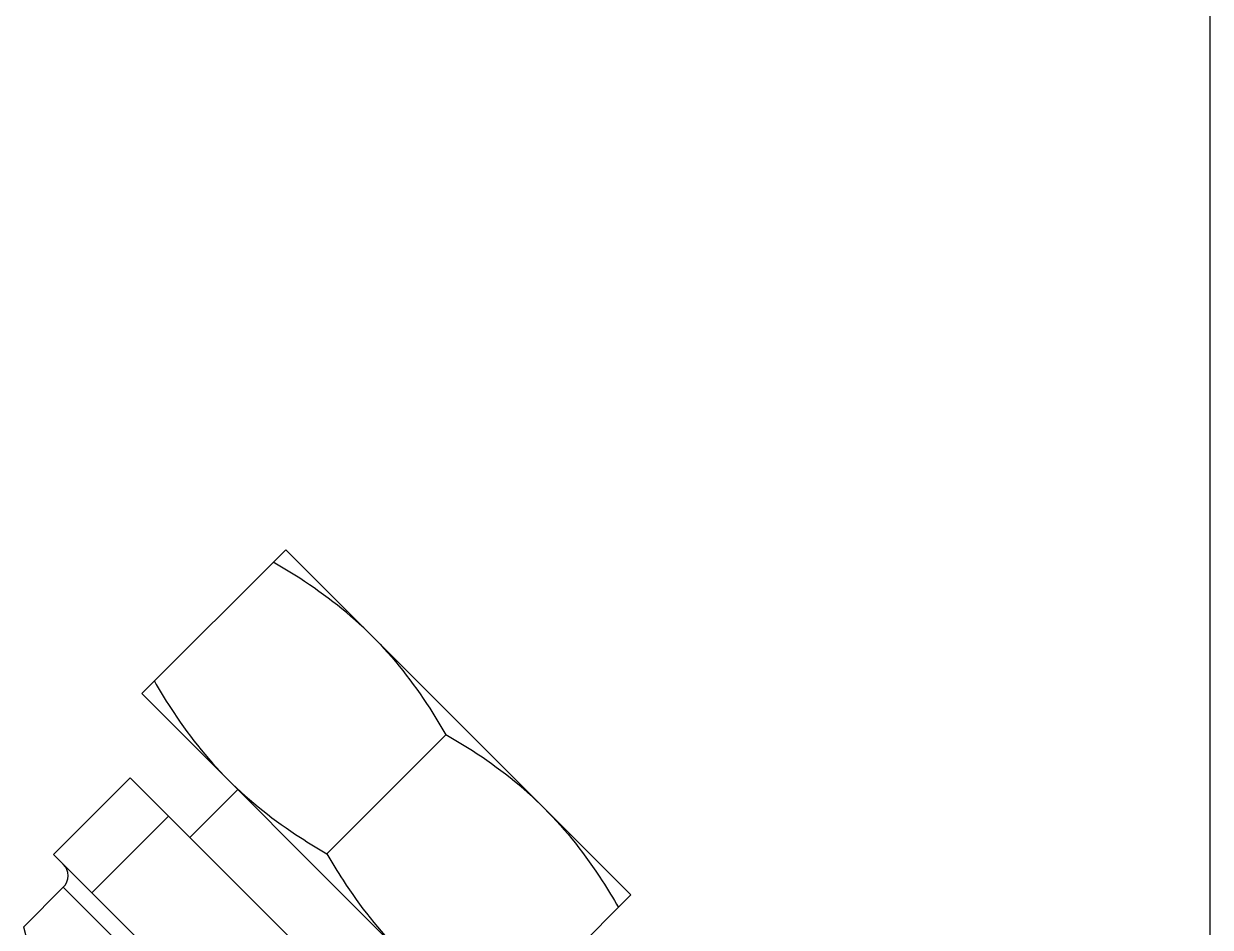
# Model space of a CAD drawing. Extents: x 4995099 to 5303443, y 4627657 to 4889583.
# Drawn here: x 5061252.1 to 5061699.3, y 4737941.2 to 4738281.8 of the extents above; entities that cross this region are included whole.
import ezdxf

# ---------------------------------------------------------------- set-up
doc = ezdxf.new("R2010")
doc.units = 0
doc.header["$LTSCALE"] = 1000
doc.header["$MEASUREMENT"] = 0
doc.layers.get('0').update_dxf_attribs({"color": 4, "linetype": 'CONTINUOUS'})

msp = doc.modelspace()

# ---------------------------------------------------------------- linework, layer by layer
for p, q in [((5061699.31, 4737302.9), (5061699.31, 4740730.48)), ((5061350.83, 4738083.52), (5061296.62, 4738029.31)), ((5061350.83, 4738083.52), (5061480.94, 4737953.42)), ((5061296.62, 4738029.31), (5061426.73, 4737899.21)), ((5061411.19, 4738013.78), (5061366.37, 4737968.95)), ((5061292.2, 4737997.6), (5061263.29, 4737968.69)), ((5061395.01, 4737894.78), (5061292.2, 4737997.6)), ((5061332.76, 4737993.17), (5061314.69, 4737975.1)), ((5061306.65, 4737983.14), (5061277.74, 4737954.23)), ((5061366.1, 4737865.87), (5061263.29, 4737968.69)), ((5061252.09, 4737941.42), (5061266.99, 4737956.31)), ((5061353.73, 4737869.57), (5061266.99, 4737956.31)), ((5061480.94, 4737953.42), (5061426.73, 4737899.21)), ((5061252.08, 4737941.23), (5061252.09, 4737941.42)), ((5061254.04, 4737933.95), (5061252.08, 4737941.23))]:
    msp.add_line(p, q)
msp.add_arc((5061262.65, 4737960.65), 6.13, 315, 45)
for points, knots in [([(5061383.36, 4738051), (5061375.15, 4738059.21), (5061362.78, 4738068.85), (5061349.52, 4738076.89), (5061346.14, 4738078.83)], [0, 0, 0, 0, 0.748734, 1, 1, 1, 1]), ([(5061383.36, 4738051), (5061391.57, 4738042.78), (5061401.21, 4738030.42), (5061409.25, 4738017.16), (5061411.19, 4738013.78)], [0, 0, 0, 0, 0.748734, 1, 1, 1, 1]), ([(5061301.32, 4738034.01), (5061303.26, 4738030.63), (5061311.3, 4738017.36), (5061320.94, 4738005), (5061329.15, 4737996.79)], [0, 0, 0, 0, 0.251266, 1, 1, 1, 1]), ([(5061448.41, 4737985.95), (5061440.2, 4737994.16), (5061427.84, 4738003.79), (5061414.57, 4738011.83), (5061411.19, 4738013.78)], [0, 0, 0, 0, 0.748734, 1, 1, 1, 1]), ([(5061329.15, 4737996.79), (5061337.36, 4737988.57), (5061349.73, 4737978.94), (5061362.99, 4737970.9), (5061366.37, 4737968.95)], [0, 0, 0, 0, 0.748734, 1, 1, 1, 1]), ([(5061448.41, 4737985.95), (5061456.63, 4737977.73), (5061466.26, 4737965.37), (5061474.3, 4737952.11), (5061476.25, 4737948.73)], [0, 0, 0, 0, 0.748734, 1, 1, 1, 1]), ([(5061366.37, 4737968.95), (5061368.31, 4737965.58), (5061376.35, 4737952.31), (5061385.99, 4737939.95), (5061394.2, 4737931.74)], [0, 0, 0, 0, 0.251266, 1, 1, 1, 1])]:
    msp.add_open_spline(points, degree=3, knots=knots)

doc.saveas('drawing.dxf')
